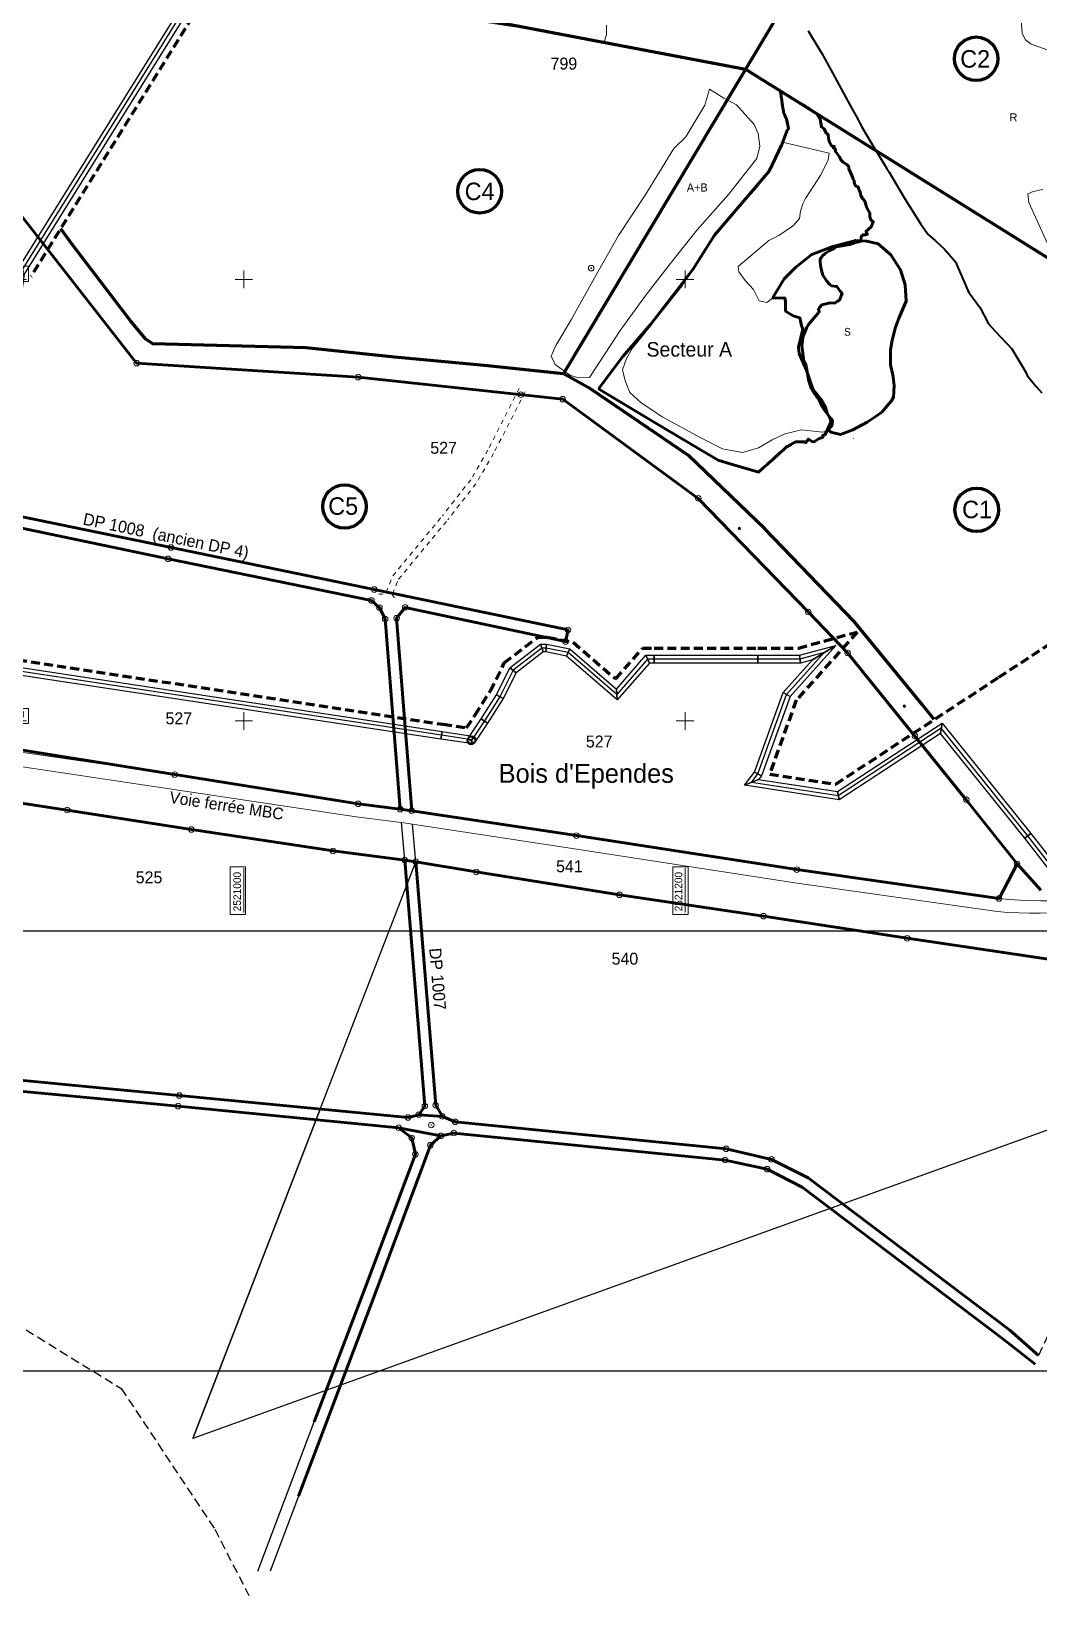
# Model space of a CAD drawing. Header units: metres. Extents: x 520385 to 521901, y 155400 to 156504.
# Drawn here: x 520904 to 521360, y 155400 to 156112 of the extents above; entities that cross this region are included whole.
import ezdxf

# ---------------------------------------------------------------- set-up
doc = ezdxf.new("R2010")
doc.units = ezdxf.units.M
doc.linetypes.add('HIDDEN', pattern=[6, 4, -2])
doc.linetypes.add('LINETYPE011', pattern=[4, 2, -2])
for name, color, linetype in [('831_', 7, 'Continuous'), ('A0260', 7, 'Continuous'), ('B0261', 7, 'Continuous'), ('BORD_DE_CHAUSS_E', 7, 'Continuous'), ('CADRE_RESEAU', 7, 'Continuous'), ('CDS_NATURES', 7, 'Continuous'), ('NOMENCLATURE', 7, 'Continuous'), ('OBJETS_DIVERS', 7, 'Continuous'), ('ORTHOT_04-02-2022', 7, 'Continuous'), ('P_RIM_TRE_EXPLOITATION', 7, 'Continuous'), ('P_RIM_TRE_EXTRACTION', 7, 'Continuous'), ('POINTS', 7, 'Continuous'), ('PROJET_CASIER', 7, 'Continuous'), ('PROPRIETE_IMMEUBLES', 7, 'Continuous'), ('REMBLAIS', 7, 'Continuous'), ('S0259', 7, 'Continuous'), ('SECTEUR_CUBAGE', 7, 'Continuous'), ('SECTEUR_PROTECTION_EAU', 7, 'Continuous'), ('STOCK_EXPLOITE', 7, 'Continuous'), ('TXT-IM', 7, 'Continuous')]:
    doc.layers.add(name, color=color, linetype=linetype)

# ---------------------------------------------------------------- blocks, each defined once
blk = doc.blocks.new('1')
at = {"layer": 'POINTS', "color": 8, "lineweight": 15}
blk.add_circle((0, 0), 0.7, dxfattribs=at)
at = {"layer": 'POINTS', "color": 7}
blk.add_circle((0, 0), 0.05, dxfattribs=at)
blk = doc.blocks.new('*G20')
at = {"layer": 'CADRE_RESEAU', "color": 136}
blk.add_polyline3d([(-1.94, 984, 0), (1226.06, 984, 0), (1226.06, 0, 0), (-1.94, 0, 0)], close=True, dxfattribs=at)
for points in [[(427.86, 285.96, 0), (414.13, 288.04, 0), (198.76, 320.69, 0)], [(223.28, 497.49, 0), (321.3, 654.91, 0)], [(698.04, 219.14, 0), (679.84, 242.48, 0), (640.59, 291.22, 0), (593.96, 260.68, 0), (554.68, 266.66, 0), (557.56, 270.5, 0), (570.56, 306.5, 0), (587.56, 325.5, 0), (576.56, 322.5, 0), (557.56, 322.5, 0), (510.56, 322.5, 0), (507.56, 322.5, 0), (493.56, 306.5, 0), (471.56, 325.5, 0), (461.56, 327.5, 0), (459.56, 327.5, 0), (446.56, 317.5, 0), (440.56, 305.5, 0), (433.56, 294.5, 0), (427.56, 285.5, 0)]]:
    blk.add_polyline3d(points, dxfattribs=at)
blk = doc.blocks.new('*G21')
at = {"layer": 'CADRE_RESEAU', "color": 136}
blk.add_polyline3d([(0, 984, 0), (1228, 984, 0), (1228, 0, 0), (0, 0, 0)], close=True, dxfattribs=at)
for points in [[(429.8, 285.96, 0), (416.07, 288.04, 0), (200.7, 320.69, 0)], [(225.22, 497.49, 0), (323.24, 654.91, 0)], [(699.98, 219.14, 0), (681.78, 242.48, 0), (642.53, 291.22, 0), (595.9, 260.68, 0), (556.62, 266.66, 0), (559.5, 270.5, 0), (572.5, 306.5, 0), (589.5, 325.5, 0), (578.5, 322.5, 0), (559.5, 322.5, 0), (512.5, 322.5, 0), (509.5, 322.5, 0), (495.5, 306.5, 0), (473.5, 325.5, 0), (463.5, 327.5, 0), (461.5, 327.5, 0), (448.5, 317.5, 0), (442.5, 305.5, 0), (435.5, 294.5, 0), (429.5, 285.5, 0)]]:
    blk.add_polyline3d(points, dxfattribs=at)
blk.add_blockref('*G20', (1.94, 0), dxfattribs=at)
blk = doc.blocks.new('*G23')
at = {"layer": 'P_RIM_TRE_EXTRACTION', "color": 2}
for points in [[(52.18, 485.1, 0), (51.33, 481.44, 0), (26.43, 477.95, 0), (24.51, 481.22, 0)], [(54.83, 483.3, 0), (53.23, 480.16, 0), (51.33, 481.44, 0), (52.18, 485.1, 0)], [(24.51, 481.22, 0), (26.43, 477.95, 0), (-14.61, 424.06, 0), (-17.29, 426.32, 0)], [(86.83, 471.76, 0), (85.76, 468.42, 0), (53.23, 480.16, 0), (54.83, 483.3, 0)], [(131.84, 459.12, 0), (130.85, 455.77, 0), (85.76, 468.42, 0), (86.83, 471.76, 0)], [(172.76, 446.39, 0), (171.78, 443.03, 0), (130.85, 455.77, 0), (131.84, 459.12, 0)], [(255.7, 423.96, 0), (254.75, 420.59, 0), (171.78, 443.03, 0), (172.76, 446.39, 0)], [(-17.29, 426.32, 0), (-14.61, 424.06, 0), (-51.32, 385.02, 0), (-53.87, 387.42, 0)], [(329.86, 401.97, 0), (328.98, 398.59, 0), (254.75, 420.59, 0), (255.7, 423.96, 0)], [(356.7, 395.83, 0), (356.24, 392.35, 0), (328.98, 398.59, 0), (329.86, 401.97, 0)], [(383.57, 394.79, 0), (383.83, 391.28, 0), (356.24, 392.35, 0), (356.7, 395.83, 0)], [(404.6, 398.7, 0), (404.4, 395.1, 0), (383.83, 391.28, 0), (383.57, 394.79, 0)], [(417.42, 394.86, 0), (415.51, 391.78, 0), (404.4, 395.1, 0), (404.6, 398.7, 0)], [(592.96, 207.03, 0), (589.29, 205.82, 0), (415.51, 391.78, 0), (417.42, 394.86, 0)], [(-53.87, 387.42, 0), (-51.32, 385.02, 0), (-67.13, 368.2, 0), (-69.48, 370.81, 0)], [(-107.11, 371.39, 0), (-106.02, 366.51, 0), (-202.9, 210.92, 0), (-206.27, 212.14, 0)], [(-86.42, 358, 0), (-86.26, 353.73, 0), (-106.02, 366.51, 0), (-107.11, 371.39, 0)], [(-69.48, 370.81, 0), (-67.13, 368.2, 0), (-86.26, 353.73, 0), (-86.42, 358, 0)], [(-206.27, 212.14, 0), (-202.9, 210.92, 0), (-227.13, 36.21, 0), (-231.08, 33.26, 0)], [(591.53, 194.62, 0), (588.23, 196.55, 0), (589.29, 205.82, 0), (592.96, 207.03, 0)], [(564.41, 174.97, 0), (562.05, 177.58, 0), (588.23, 196.55, 0), (591.53, 194.62, 0)], [(535.59, 142.78, 0), (532.75, 144.85, 0), (562.05, 177.58, 0), (564.41, 174.97, 0)], [(494.9, 73.39, 0), (492.12, 75.56, 0), (532.75, 144.85, 0), (535.59, 142.78, 0)], [(466.02, 45.12, 0), (463.58, 47.64, 0), (492.12, 75.56, 0), (494.9, 73.39, 0)], [(20.08, 30.4, 0), (17.31, 32.68, 0), (31.1, 43.29, 0), (32.29, 39.79, 0)], [(32.29, 39.79, 0), (31.1, 43.29, 0), (33.87, 43.29, 0), (33.52, 39.79, 0)], [(33.52, 39.79, 0), (33.87, 43.29, 0), (44.49, 41.17, 0), (42.9, 37.92, 0)], [(154.44, 36.3, 0), (164.95, 42.79, 0), (144.23, 19.63, 0), (141.16, 21.46, 0)], [(148.93, 34.79, 0), (148.46, 38.29, 0), (164.95, 42.79, 0), (154.44, 36.3, 0)], [(447.58, 27.45, 0), (444.91, 29.73, 0), (463.58, 47.64, 0), (466.02, 45.12, 0)], [(-231.08, 33.26, 0), (-227.13, 36.21, 0), (-13.47, 3.82, 0), (-14, 0.36, 0)], [(42.9, 37.92, 0), (44.49, 41.17, 0), (65.52, 23, 0), (65.87, 18.08, 0)], [(65.87, 18.08, 0), (65.52, 23, 0), (78.9, 38.29, 0), (80.49, 34.79, 0)], [(80.49, 34.79, 0), (78.9, 38.29, 0), (82.7, 38.29, 0), (82.7, 34.79, 0)], [(82.7, 34.79, 0), (82.7, 38.29, 0), (129.7, 38.29, 0), (129.7, 34.79, 0)], [(129.7, 34.79, 0), (129.7, 38.29, 0), (148.46, 38.29, 0), (148.93, 34.79, 0)], [(14.22, 18.68, 0), (11.17, 20.41, 0), (17.31, 32.68, 0), (20.08, 30.4, 0)], [(439.28, 15.47, 0), (434.8, 15.15, 0), (444.91, 29.73, 0), (447.58, 27.45, 0)], [(141.16, 21.46, 0), (144.23, 19.63, 0), (131.25, -16.3, 0), (128.14, -14.62, 0)], [(7.16, 7.59, 0), (4.23, 9.5, 0), (11.17, 20.41, 0), (14.22, 18.68, 0)], [(443.29, 11.14, 0), (438.35, 11.32, 0), (434.8, 15.15, 0), (439.28, 15.47, 0)], [(1.15, -1.43, 0), (-1.76, 0.51, 0), (4.23, 9.5, 0), (7.16, 7.59, 0)], [(166.5, -27.11, 0), (165.7, -23.44, 0), (213.1, 7.59, 0), (212.36, 2.93, 0)], [(212.36, 2.93, 0), (213.1, 7.59, 0), (253.35, -42.39, 0), (250.61, -44.57, 0)], [(420.5, -9.99, 0), (418.15, -7.4, 0), (438.35, 11.32, 0), (443.29, 11.14, 0)], [(-14, 0.36, 0), (-13.47, 3.82, 0), (0.26, 1.73, 0), (-0.26, -1.73, 0)], [(405.58, -23.23, 0), (403.44, -20.45, 0), (418.15, -7.4, 0), (420.5, -9.99, 0)], [(128.14, -14.62, 0), (131.25, -16.3, 0), (129.97, -18.01, 0), (123.66, -20.59, 0)], [(123.66, -20.59, 0), (129.97, -18.01, 0), (165.7, -23.44, 0), (166.5, -27.11, 0)], [(388.95, -34.22, 0), (387.16, -31.2, 0), (403.44, -20.45, 0), (405.58, -23.23, 0)], [(371.25, -43.55, 0), (369.69, -40.41, 0), (387.16, -31.2, 0), (388.95, -34.22, 0)], [(250.61, -44.57, 0), (253.35, -42.39, 0), (270.96, -64.97, 0), (269.39, -68.65, 0)], [(351.6, -52.63, 0), (353.29, -47.99, 0), (369.69, -40.41, 0), (371.25, -43.55, 0)], [(333.51, -55.82, 0), (332.27, -52.54, 0), (343.39, -47.87, 0), (344.82, -51.07, 0)], [(344.82, -51.07, 0), (343.39, -47.87, 0), (351.45, -44.08, 0), (349.78, -48.74, 0)], [(349.78, -48.74, 0), (351.45, -44.08, 0), (353.29, -47.99, 0), (351.6, -52.63, 0)], [(319.85, -60.41, 0), (318.91, -57.03, 0), (332.27, -52.54, 0), (333.51, -55.82, 0)], [(269.39, -68.65, 0), (270.96, -64.97, 0), (284.12, -63.61, 0), (284.58, -67.08, 0)], [(284.58, -67.08, 0), (284.12, -63.61, 0), (304.66, -60.25, 0), (305.33, -63.69, 0)], [(305.33, -63.69, 0), (304.66, -60.25, 0), (318.91, -57.03, 0), (319.85, -60.41, 0)]]:
    blk.add_polyline3d(points, close=True, dxfattribs=at)
for centre in [(-0.3, -0.46), (0, 0)]:
    blk.add_circle(centre, 1.75, dxfattribs=at)
blk = doc.blocks.new('*G24')
at = {"layer": 'OBJETS_DIVERS', "color": 8, "linetype": 'HIDDEN'}
for p, q in [((0, 0), (41.075, 52.267)), ((41.075, 52.267), (41.973, 53.41))]:
    blk.add_line(p, q, dxfattribs=at)
for points in [[(46.724, -362.001, 0), (79.04, -285.497, 0), (84.515, -247.174, 0), (93.473, -218.806, 0), (120.349, -193.921, 0), (215.932, -123.471, 0)], [(149.45, -172.472, 0), (251.036, -218.743, 0), (324.734, -264.179, 0), (367.204, -327.883, 0), (382.588, -357.879, 0)]]:
    blk.add_polyline3d(points, dxfattribs=at)
blk = doc.blocks.new('9')
at = {"layer": 'POINTS', "color": 8, "lineweight": 15}
blk.add_circle((0, 0), 0.3, dxfattribs=at)
at = {"layer": 'POINTS', "color": 7}
blk.add_circle((0, 0), 0.05, dxfattribs=at)
blk = doc.blocks.new('H101', base_point=(0, 0))
at = {"layer": 'CADRE_RESEAU', "color": 7, "lineweight": 9}
for p, q in [((-2, 0), (2, 0)), ((0, 2), (0, -2))]:
    blk.add_line(p, q, dxfattribs=at)
blk = doc.blocks.new('*G38')
at = {"layer": 'CADRE_RESEAU', "color": 7, "lineweight": 9}
for p, q in [((2, -84.5), (22, -84.5)), ((2, -284.5), (22, -284.5)), ((2, -484.5), (22, -484.5)), ((720.53, -532.05), (720.53, -552.05)), ((120.53, -551.2), (120.53, -571.2)), ((320.53, -551.2), (320.53, -571.2)), ((520.53, -551.2), (520.53, -571.2))]:
    blk.add_line(p, q, dxfattribs=at)
at = {"layer": 'CADRE_RESEAU', "color": 136, "lineweight": 9}
for points in [[(1.4, -78.65, 0), (22.95, -78.65, 0), (22.95, -85.55, 0), (1.4, -85.55, 0)], [(1.4, -278.5, 0), (22.95, -278.5, 0), (22.95, -285.4, 0), (1.4, -285.4, 0)], [(1.4, -478.8, 0), (22.95, -478.8, 0), (22.95, -485.7, 0), (1.4, -485.7, 0)], [(721.5, -531.45, 0), (721.5, -553, 0), (714.6, -553, 0), (714.6, -531.45, 0)], [(121.3, -550.6, 0), (121.3, -572.15, 0), (114.4, -572.15, 0), (114.4, -550.6, 0)], [(321.9, -550.6, 0), (321.9, -572.15, 0), (315, -572.15, 0), (315, -550.6, 0)], [(522, -550.6, 0), (522, -572.15, 0), (515.1, -572.15, 0), (515.1, -550.6, 0)]]:
    blk.add_polyline3d(points, close=True, dxfattribs=at)
at = {"layer": 'CADRE_RESEAU', "color": 7, "lineweight": 9, "xscale": 2, "yscale": 2, "zscale": 2}
for p in [(120.53, -84.5), (320.53, -84.5), (520.53, -84.5), (720.53, -84.5), (120.53, -284.5), (320.53, -284.5), (520.53, -284.5), (720.53, -284.5), (120.53, -484.5), (320.53, -484.5), (520.53, -484.5), (720.53, -484.5)]:
    blk.add_blockref('H101', p, dxfattribs=at)
at = {"layer": 'CADRE_RESEAU', "color": 7}
for s, p in [(' 1156200', (2, -83.22)), (' 1156000', (2, -283.22)), (' 1155800', (2, -483.22))]:
    blk.add_text(s, height=3.432, dxfattribs=at).set_placement(p)
for s, p in [(' 2521600', (719.21, -552.83)), (' 2521000', (119.21, -571.98)), (' 2521200', (319.21, -571.98)), (' 2521400', (519.21, -571.98))]:
    blk.add_text(s, height=3.432, rotation=90, dxfattribs=at).set_placement(p)

msp = doc.modelspace()

# ---------------------------------------------------------------- linework, layer by layer
at = {"layer": '831_', "color": 153}
msp.add_line((521305.71, 155807.33, 659.65), (521305.71, 155807.33, 659.65), dxfattribs=at)
at = {"layer": 'A0260', "color": 48, "lineweight": 20}
for points in [[(521164.42, 156115.13, 671.43), (521164.36, 156110.85, 673), (521163.36, 156107.25, 672.73), (521150.43, 156110.19, 672.83), (521109.81, 156116.36, 673.59)], [(521362.15, 156040.67, 676.76), (521357.75, 156039.85, 676.79), (521355.32, 156038.67, 676.94), (521355.32, 156038.67, 676.94), (521355.74, 156034.87, 677.35), (521370.24, 156002.92, 678.65)]]:
    msp.add_polyline3d(points, dxfattribs=at)
msp.add_polyline3d([(521156.59, 155955.58, 0), (521151.86, 155955.45, 0), (521148.04, 155956.49, 0), (521141.02, 155961.37, 0), (521139.35, 155965.16, 0), (521141.4, 155970, 0), (521148.4, 155981.6, 0), (521158.13, 155999.3, 0), (521169.76, 156019.85, 0), (521181.95, 156038.1, 0), (521194.94, 156059.24, 0), (521200.3, 156064.51, 0), (521208.85, 156078.83, 0), (521211.09, 156086.08, 0), (521217.59, 156082.08, 0), (521223.34, 156079.08, 0), (521231.34, 156070.08, 0), (521233.09, 156066.08, 0), (521233.84, 156060.33, 0), (521232.48, 156054.69, 0), (521219.71, 156038.46, 0), (521205.49, 156022.43, 0), (521193.27, 156007.07, 0), (521181.72, 155992.24, 0), (521170.59, 155976.85, 0)], close=True, dxfattribs=at)
at = {"layer": 'B0261', "color": 37, "lineweight": 20}
msp.add_polyline3d([(521352.11, 156120.12, 673.04), (521352.77, 156111.31, 673.36), (521352.77, 156111.31, 673.36), (521354.17, 156108.52, 673.47), (521356.78, 156106.52, 673.54), (521368.44, 156102.43, 673.59), (521375.4, 156100.69, 673.6), (521375.49, 156097.9, 673.67), (521376.55, 156096.47, 673.73), (521382.82, 156095.58, 673.67), (521384.83, 156098.41, 673.56), (521395.72, 156094.83, 673.53), (521408.18, 156093.56, 673.2), (521415.49, 156094.68, 672.97), (521419, 156096.17, 672.93), (521427.06, 156094.83, 672.54), (521428.1, 156095.5, 672.54), (521430.42, 156116.84, 671.55)], dxfattribs=at)
at = {"layer": 'BORD_DE_CHAUSS_E', "color": 8, "linetype": 'LINETYPE011', "lineweight": 9}
for p, q in [((521124.76, 155950.55), (521110.6, 155922.68)), ((521127.49, 155949.06), (521113.2, 155921.18)), ((521110.6, 155922.68), (521102.71, 155909.08)), ((521113.2, 155921.18), (521105.3, 155907.58)), ((521102.83, 155909.26), (521090.03, 155892.97)), ((521105.19, 155907.4), (521092.39, 155891.11)), ((521067.54, 155865.74), (521090.06, 155893)), ((521070.14, 155864.17), (521092.37, 155891.09)), ((521064.47, 155858.33), (521067.54, 155865.74)), ((521067.4, 155857.55), (521070.14, 155864.17))]:
    msp.add_line(p, q, dxfattribs=at)
for centre, radius, start, end in [((521062.19, 155861.14), 3.69, 253.59823, 309.66903), ((521069.18, 155857.48), 1.78, 177.62754, 273.90026)]:
    msp.add_arc(centre, radius, start, end, dxfattribs=at)
at = {"layer": 'CDS_NATURES', "color": 8, "linetype": 'HIDDEN'}
for p, q in [((521144.5, 155945.87), (521144.5, 155945.76)), ((521350.4, 155735.27), (521361.24, 155723.34))]:
    msp.add_line(p, q, dxfattribs=at)
at = {"layer": 'CDS_NATURES', "color": 8}
msp.add_line((521076.08, 155759.38), (521070.9, 155760.09), dxfattribs=at)
at = {"layer": 'CDS_NATURES', "color": 8, "lineweight": 9}
msp.add_line((521071.49, 155753.97), (521076.51, 155753.24), dxfattribs=at)
at = {"layer": 'CDS_NATURES', "color": 8}
for points in [[(521070.9, 155760.09, 0), (521064.04, 155846.2, 0), (521061.49, 155851.31, 0), (521057.83, 155854.55, 0), (520965.68, 155873.42, 0), (520861.85, 155895.12, 0), (520862.88, 155899.98, 0), (520967, 155878.57, 0), (521059.12, 155859.55, 0), (521146.92, 155841.24, 0), (521145.75, 155835.99, 0), (521073.1, 155851.46, 0), (521069.24, 155846.57, 0), (521076.08, 155759.38, 0)], [(520526.39, 155766.3, 0), (520587.33, 155771.45, 0), (520606.21, 155769.45, 0), (520622.91, 155760.05, 0), (520731.68, 155668.24, 0), (520745.6, 155659.35, 0), (520760.47, 155652.9, 0), (520778.96, 155648.99, 0), (520873.47, 155639.76, 0), (520970.76, 155630.38, 0), (521074.41, 155620.45, 0), (521079.32, 155621.71, 0), (521082.04, 155625.64, 0), (521072.89, 155737.03, 0), (521071.49, 155753.97, 0)], [(521076.08, 155759.38, 0), (521150.77, 155748.11, 0), (521250.59, 155732.69, 0), (521342.24, 155719.6, 0)], [(521360.16, 155512.62, 0), (521347.11, 155524.13, 0), (521255.68, 155593.07, 0), (521239.14, 155601.47, 0), (521218.55, 155606.25, 0), (521095.76, 155618.47, 0), (521089.97, 155620.93, 0), (521086.98, 155625.97, 0), (521077.91, 155736.26, 0), (521076.51, 155753.24, 0)], [(521006.4, 155415, 0), (521031.94, 155482.63, 0), (521054.95, 155543.23, 0), (521077.73, 155603.77, 0), (521076.06, 155611.19, 0), (521070.13, 155615.79, 0), (520970.2, 155625.59, 0), (520872.93, 155634.8, 0), (520778.31, 155643.92, 0), (520759.26, 155648.17, 0), (520743.32, 155655.11, 0), (520728.68, 155664.32, 0), (520675.65, 155709.47, 0), (520668.65, 155708.31, 0), (520662.73, 155702.05, 0), (520646.69, 155604.2, 0), (520637.73, 155550.03, 0), (520625.64, 155475.19, 0), (520615.78, 155415, 0)], [(521358.58, 155508.8, 0), (521343.94, 155520.24, 0), (521253.07, 155588.82, 0), (521237.14, 155597.04, 0), (521218.1, 155601.18, 0), (521095.18, 155613.37, 0), (521089.26, 155612.11, 0), (521084.53, 155607.89, 0), (521059.79, 155541.47, 0), (521024.75, 155448.98, 0), (521011.93, 155415, 0)]]:
    msp.add_polyline3d(points, dxfattribs=at)
at = {"layer": 'CDS_NATURES', "color": 8, "lineweight": 9}
for points in [[(520667.46, 155820.46, 0), (520802.69, 155799.8, 0), (520968.68, 155775.72, 0), (521051.8, 155762.5, 0), (521070.9, 155760.09, 0)], [(520666.55, 155814.53, 0), (520801.79, 155793.87, 0), (521050.98, 155756.55, 0), (521070.15, 155754.14, 0), (521071.49, 155753.97, 0)], [(521076.51, 155753.24, 0), (521149.87, 155742.17, 0), (521249.71, 155726.76, 0), (521341.39, 155713.66, 0)]]:
    msp.add_polyline3d(points, dxfattribs=at)
at = {"layer": 'CDS_NATURES', "color": 8, "linetype": 'HIDDEN'}
msp.add_polyline3d([(521411.77, 155629.97, 0), (521419.75, 155622.22, 0), (521404.18, 155608.98, 0), (521360.16, 155512.62, 0)], dxfattribs=at)
at = {"layer": 'CDS_NATURES', "color": 8, "lineweight": 9}
for centre, radius, start, end in [((521358.62, 155938.85), 225.85, 265.62655, 285.40828), ((521363.14, 155940.57), 221.96, 264.59854, 284.05688)]:
    msp.add_arc(centre, radius, start, end, dxfattribs=at)
at = {"layer": 'ORTHOT_04-02-2022', "color": 7}
msp.add_polyline3d([(520649.36, 155704.97, 0), (521725.57, 155704.97, 0), (521725.57, 156365.11, 0), (520649.36, 156365.11, 0)], close=True, dxfattribs=at)
msp.add_polyline3d([(520649.36, 155704.97, 0), (521725.55, 155704.97, 0), (521725.55, 156365.11, 0), (520649.36, 156365.11, 0), (520649.36, 155704.97, 0)], dxfattribs=at)
at = {"layer": 'P_RIM_TRE_EXPLOITATION', "color": 161, "linetype": 'HIDDEN', "lineweight": 158}
for points in [[(520995.65, 156149.2, 0), (520903.52, 156001.25, 0)], [(520879.83, 155830.39, 0), (521090.32, 155798.49, 0), (521100.91, 155796.88, 0), (521100.91, 155796.88, 0), (521104.81, 155802.73, 0), (521111.64, 155813.47, 0), (521118.04, 155826.26, 0), (521133.3, 155838, 0), (521137.5, 155838, 0), (521149.27, 155835.64, 0), (521168.51, 155819.03, 0), (521180.73, 155833, 0), (521186, 155833, 0), (521233, 155833, 0), (521251.33, 155833, 0), (521278.01, 155840.28, 0), (521250.37, 155809.39, 0), (521238.31, 155775.97, 0), (521268.26, 155771.41, 0), (521342.18, 155819.82, 0), (521442.49, 155885.51, 0)]]:
    msp.add_polyline3d(points, dxfattribs=at)
at = {"layer": 'PROJET_CASIER', "color": 7, "lineweight": 120}
for points in [[(521144.8, 155957.14, 0), (521293.02, 156204.93, 0)], [(521017.41, 156135.13, 0), (521227.41, 156095.24, 0), (521495.51, 155927.95, 0)], [(521312.88, 155800.63, 0), (521307.42, 155807.41, 0), (521276.59, 155845.07, 0), (521236.17, 155887.03, 0), (521201.47, 155920.29, 0), (521157.03, 155950.36, 0), (521144.8, 155957.14, 0), (521110.57, 155960.79, 0), (521068.34, 155964.7, 0), (521028.28, 155968.92, 0), (520958.79, 155970.73, 0), (520955.56, 155972.93, 0), (520948.65, 155981.18, 0), (520922.31, 156015.64, 0), (520916.99, 156022.87, 0)]]:
    msp.add_polyline3d(points, dxfattribs=at)
at = {"layer": 'PROJET_CASIER', "color": 41}
msp.add_polyline3d([(521276.25, 155927.92, 0), (521276.13, 155928.01, 0), (521276.09, 155928.08, 0), (521276.18, 155928.06, 0), (521276.25, 155927.92, 0)], close=True, dxfattribs=at)
at = {"layer": 'PROJET_CASIER', "color": 7, "lineweight": 120}
for centre in [(521331.88, 156099.88), (521106.88, 156039.88), (521045.63, 155897.13), (521332.13, 155895.63)]:
    msp.add_circle(centre, 9.88, dxfattribs=at)
at = {"layer": 'PROPRIETE_IMMEUBLES', "color": 8, "lineweight": 60}
for p, q in [((521070.9, 155760.09), (521076.08, 155759.38)), ((521072.89, 155737.03), (521077.91, 155736.26)), ((521079.32, 155621.71), (521089.97, 155620.93)), ((521070.13, 155615.79), (521089.26, 155612.11))]:
    msp.add_line(p, q, dxfattribs=at)
for points in [[(521144.5, 155945.76, 0), (521051.85, 155955.73, 0), (520951.41, 155962.06, 0), (520869.89, 156066.11, 0)], [(521327.41, 155764.36, 0), (521304.13, 155793.17, 0), (521273.61, 155830.82, 0), (521255.84, 155849.31, 0), (521205.96, 155900.8, 0), (521144.5, 155945.76, 0)], [(521070.9, 155760.09, 0), (521064.04, 155846.2, 0), (521061.49, 155851.31, 0), (521057.83, 155854.55, 0), (520965.68, 155873.42, 0), (520861.85, 155895.12, 0), (520862.88, 155899.98, 0), (520967, 155878.57, 0), (521059.12, 155859.55, 0), (521146.92, 155841.24, 0), (521145.75, 155835.99, 0), (521073.1, 155851.46, 0), (521069.24, 155846.57, 0), (521076.08, 155759.38, 0)], [(521070.9, 155760.09, 0), (521051.8, 155762.5, 0), (520968.68, 155775.72, 0), (520868.48, 155791.72, 0), (520769.92, 155807.11, 0), (520668.99, 155823.48, 0)], [(521072.89, 155737.03, 0), (521040.43, 155741.13, 0), (520976.21, 155750.86, 0), (520919.97, 155759.66, 0), (520863.64, 155768.2, 0), (520807.51, 155776.63, 0), (520754.27, 155784.65, 0), (520703.01, 155792.59, 0), (520651.82, 155800.46, 0), (520609.34, 155802.62, 0), (520600.22, 155803.08, 0)], [(521079.32, 155621.71, 0), (521074.41, 155620.45, 0), (520970.76, 155630.38, 0), (520873.47, 155639.76, 0), (520778.96, 155648.99, 0), (520760.47, 155652.9, 0), (520745.6, 155659.35, 0), (520731.68, 155668.24, 0), (520622.91, 155760.05, 0), (520606.21, 155769.45, 0)], [(521327.41, 155764.36, 0), (521350.4, 155735.27, 0), (521361.24, 155723.34, 0)], [(521076.08, 155759.38, 0), (521150.77, 155748.11, 0), (521250.59, 155732.69, 0), (521342.24, 155719.6, 0), (521350.4, 155735.27, 0)], [(521079.32, 155621.71, 0), (521082.04, 155625.64, 0), (521072.89, 155737.03, 0)], [(521077.91, 155736.26, 0), (521105.32, 155731.64, 0), (521170.24, 155721.26, 0), (521235.53, 155711.61, 0), (521300.62, 155701.59, 0), (521370.74, 155691.23, 0), (521382.22, 155673.09, 0), (521385.05, 155675.3, 0)], [(521089.97, 155620.93, 0), (521086.98, 155625.97, 0), (521077.91, 155736.26, 0)], [(520675.65, 155709.47, 0), (520728.68, 155664.32, 0), (520743.32, 155655.11, 0), (520759.26, 155648.17, 0), (520778.31, 155643.92, 0), (520872.93, 155634.8, 0), (520970.2, 155625.59, 0), (521070.13, 155615.79, 0)], [(521360.16, 155512.62, 0), (521347.11, 155524.13, 0), (521255.68, 155593.07, 0), (521239.14, 155601.47, 0), (521218.55, 155606.25, 0), (521095.76, 155618.47, 0), (521089.97, 155620.93, 0)], [(521070.13, 155615.79, 0), (521076.06, 155611.19, 0), (521077.73, 155603.77, 0), (521054.95, 155543.23, 0), (521031.94, 155482.63, 0)], [(521024.75, 155448.98, 0), (521059.79, 155541.47, 0), (521084.53, 155607.89, 0), (521089.26, 155612.11, 0)], [(521358.58, 155508.8, 0), (521343.94, 155520.24, 0), (521253.07, 155588.82, 0), (521237.14, 155597.04, 0), (521218.1, 155601.18, 0), (521095.18, 155613.37, 0), (521089.26, 155612.11, 0)]]:
    msp.add_polyline3d(points, dxfattribs=at)
at = {"layer": 'REMBLAIS', "color": 7, "lineweight": 40}
msp.add_polyline3d([(521255.72, 156112.52, 658.8), (521257.13, 156110.22, 658.6), (521261.79, 156102.59, 658.58), (521266.77, 156093.56, 658.67), (521273.78, 156080.69, 658.64), (521276.14, 156076.32, 658.77), (521277.28, 156074.23, 659.24), (521278.38, 156072.19, 659.09), (521279.21, 156070.67, 659.2), (521280.18, 156068.82, 659.06), (521286.18, 156058.82, 659.03), (521286.26, 156058.68, 659.06), (521290.64, 156051.42, 659), (521291.62, 156049.8, 658.75), (521291.81, 156049.49, 658.96), (521292.39, 156048.51, 659.05), (521299.47, 156036.77, 659.17), (521306.81, 156025.03, 659.55), (521310.17, 156020.26, 659.98), (521313.38, 156017.4, 660.41), (521317.49, 156013.72, 660.36), (521322.52, 156007.96, 660.46), (521328.18, 155994.95, 660.82), (521328.56, 155994.25, 661.03), (521328.78, 155993.95, 660.93), (521333.65, 155987.12, 661.06), (521337.51, 155979.91, 661.32), (521340.63, 155976.31, 661.34), (521348.03, 155968.54, 661.73), (521352.05, 155961.76, 662), (521354.53, 155957.71, 661.96), (521355.04, 155956.47, 661.92), (521359.1, 155951.55, 662.01), (521361.58, 155948.54, 662.21)], dxfattribs=at)
at = {"layer": 'REMBLAIS', "color": 8, "lineweight": 20}
msp.add_polyline3d([(521255.72, 156112.52, 658.8), (521257.13, 156110.22, 658.6), (521261.79, 156102.59, 658.58), (521266.77, 156093.56, 658.67), (521273.78, 156080.69, 658.64), (521276.14, 156076.32, 658.77), (521277.28, 156074.23, 659.24), (521278.38, 156072.19, 659.09), (521279.21, 156070.67, 659.2), (521280.18, 156068.82, 659.06), (521286.18, 156058.82, 659.03), (521286.26, 156058.68, 659.06), (521290.64, 156051.42, 659), (521291.62, 156049.8, 658.75), (521291.81, 156049.49, 658.96), (521292.39, 156048.51, 659.05), (521299.47, 156036.77, 659.17), (521306.81, 156025.03, 659.55), (521310.17, 156020.26, 659.98), (521313.38, 156017.4, 660.41), (521317.49, 156013.72, 660.36), (521322.52, 156007.96, 660.46), (521328.18, 155994.95, 660.82), (521328.56, 155994.25, 661.03), (521328.78, 155993.95, 660.93), (521333.65, 155987.12, 661.06), (521337.51, 155979.91, 661.32), (521340.63, 155976.31, 661.34), (521348.03, 155968.54, 661.73), (521352.05, 155961.76, 662), (521354.53, 155957.71, 661.96), (521355.04, 155956.47, 661.92), (521359.1, 155951.55, 662.01), (521361.58, 155948.54, 662.21)], dxfattribs=at)
at = {"layer": 'S0259', "color": 7, "lineweight": 60}
msp.add_polyline3d([(521239.65, 155991.46, 661.6), (521244.86, 156000.19, 662.1), (521250.1, 156005.58, 661.22), (521257.35, 156011.31, 660.54), (521266.41, 156014.79, 660.56), (521277.34, 156017.63, 660.56), (521282.32, 156017.22, 660.55), (521287.48, 156016.1, 660.44), (521293.23, 156011.1, 660.76), (521297.54, 156004.24, 661.1), (521299.69, 155997.49, 661.53), (521300.19, 155990.16, 661.74), (521296.92, 155982.66, 662.19), (521295.34, 155978.37, 662.28), (521293.82, 155972.46, 662.17), (521293.05, 155968.07, 662.23), (521293.05, 155961.26, 662.29), (521294.14, 155956.74, 662.35), (521294.65, 155951.99, 662.31), (521294.43, 155946.67, 662.41), (521293.51, 155945.06, 662.38), (521291.52, 155942.74, 662.32), (521289.32, 155940.02, 662.53), (521287.05, 155938.33, 662.39), (521282.47, 155935.34, 662.48), (521276.05, 155931.87, 662.14), (521270.33, 155929.74, 661.92), (521266, 155930.77, 661.97), (521264.45, 155932.12, 662.98), (521265.37, 155934.02, 664.3), (521266.16, 155935.77, 665.41), (521265.53, 155937.25, 666.52), (521264.29, 155939.37, 667.47), (521263.44, 155942.59, 667.45), (521262, 155945.2, 667.05), (521257.96, 155949.97, 667.42), (521254.83, 155959.17, 667.37), (521251.7, 155966.38, 667.92), (521251.32, 155969.32, 668), (521253.28, 155977.43, 668.34), (521252.71, 155979.04, 668.62), (521252, 155982.53, 669.56), (521249.01, 155983.53, 669.28), (521245.55, 155985.66, 667.96), (521245.49, 155989.75, 666.45), (521245.15, 155991.6, 665.41), (521239.65, 155991.46, 661.6)], close=True, dxfattribs=at)
at = {"layer": 'S0259', "color": 8, "lineweight": 20}
msp.add_polyline3d([(521239.65, 155991.46, 661.6), (521244.86, 156000.19, 662.1), (521250.1, 156005.58, 661.22), (521257.35, 156011.31, 660.54), (521266.41, 156014.79, 660.56), (521277.34, 156017.63, 660.56), (521282.32, 156017.22, 660.55), (521287.48, 156016.1, 660.44), (521293.23, 156011.1, 660.76), (521297.54, 156004.24, 661.1), (521299.69, 155997.49, 661.53), (521300.19, 155990.16, 661.74), (521296.92, 155982.66, 662.19), (521295.34, 155978.37, 662.28), (521293.82, 155972.46, 662.17), (521293.05, 155968.07, 662.23), (521293.05, 155961.26, 662.29), (521294.14, 155956.74, 662.35), (521294.65, 155951.99, 662.31), (521294.43, 155946.67, 662.41), (521293.51, 155945.06, 662.38), (521291.52, 155942.74, 662.32), (521289.32, 155940.02, 662.53), (521287.05, 155938.33, 662.39), (521282.47, 155935.34, 662.48), (521276.05, 155931.87, 662.14), (521270.33, 155929.74, 661.92), (521266, 155930.77, 661.97), (521264.45, 155932.12, 662.98), (521265.37, 155934.02, 664.3), (521266.16, 155935.77, 665.41), (521265.53, 155937.25, 666.52), (521264.29, 155939.37, 667.47), (521263.44, 155942.59, 667.45), (521262, 155945.2, 667.05), (521257.96, 155949.97, 667.42), (521254.83, 155959.17, 667.37), (521251.7, 155966.38, 667.92), (521251.32, 155969.32, 668), (521253.28, 155977.43, 668.34), (521252.71, 155979.04, 668.62), (521252, 155982.53, 669.56), (521249.01, 155983.53, 669.28), (521245.55, 155985.66, 667.96), (521245.49, 155989.75, 666.45), (521245.15, 155991.6, 665.41), (521239.65, 155991.46, 661.6)], close=True, dxfattribs=at)
at = {"layer": 'SECTEUR_CUBAGE', "color": 242, "lineweight": 60}
for p, q in [((521246.42, 156067.81), (521243.75, 156061)), ((521243.75, 156061), (521238, 156049)), ((521238, 156049), (521213.25, 156020)), ((521213.25, 156020), (521203.5, 156004.5)), ((521203.5, 156004.5), (521184.25, 155979.5)), ((521184.25, 155979.5), (521171.75, 155965)), ((521171.75, 155965), (521160.71, 155950.39))]:
    msp.add_line(p, q, dxfattribs=at)
msp.add_polyline3d([(521246.42, 156067.81, 0), (521246.42, 156067.81, 0), (521246.87, 156068.18, 0), (521246.87, 156068.18, 0), (521246.87, 156068.2, 0), (521246.87, 156068.21, 0), (521246.87, 156068.21, 0), (521246.81, 156068.51, 0), (521246.81, 156068.51, 0), (521246.71, 156068.97, 0), (521246.71, 156068.97, 0), (521246.71, 156068.97, 0), (521246.7, 156068.99, 0), (521246.7, 156069.01, 0), (521246.5, 156069.96, 0), (521246.5, 156069.96, 0), (521246.5, 156069.99, 0), (521246.28, 156071.04, 0), (521246.28, 156071.04, 0), (521246.18, 156071.54, 0), (521246.18, 156071.54, 0), (521246, 156072.41, 0), (521246, 156072.41, 0), (521245.98, 156072.46, 0), (521245.95, 156072.53, 0), (521245.95, 156072.53, 0), (521245.75, 156072.98, 0), (521245.67, 156073.16, 0), (521245.67, 156073.16, 0), (521245.67, 156073.16, 0), (521245.67, 156073.16, 0), (521245.5, 156073.58, 0), (521245.38, 156073.84, 0), (521245.38, 156073.84, 0), (521245.32, 156073.98, 0), (521245.3, 156074.02, 0), (521245.3, 156074.02, 0), (521245.3, 156074.02, 0), (521245.2, 156074.25, 0), (521245.2, 156074.25, 0), (521245.15, 156074.37, 0), (521245.15, 156074.37, 0), (521245.15, 156074.37, 0), (521245.08, 156074.54, 0), (521245.08, 156074.54, 0), (521244.87, 156075.04, 0), (521244.61, 156075.63, 0), (521244.61, 156075.63, 0), (521244.61, 156075.63, 0), (521244.57, 156075.73, 0), (521244.57, 156075.73, 0), (521244.52, 156076.06, 0), (521244.51, 156076.1, 0), (521244.51, 156076.1, 0), (521244.51, 156076.1, 0), (521244.51, 156076.1, 0), (521244.51, 156076.1, 0), (521244.37, 156077.04, 0), (521244.37, 156077.04, 0), (521244.37, 156077.04, 0), (521244.33, 156077.3, 0), (521244.33, 156077.31, 0), (521244.33, 156077.31, 0), (521244.12, 156078.69, 0), (521244.12, 156078.69, 0), (521244.12, 156078.69, 0), (521244.01, 156079.41, 0), (521244.01, 156079.41, 0), (521243.98, 156079.62, 0), (521243.95, 156079.8, 0), (521243.95, 156079.8, 0), (521243.91, 156080.08, 0), (521243.91, 156080.08, 0), (521243.91, 156080.08, 0), (521243.82, 156080.64, 0), (521243.82, 156080.64, 0), (521243.77, 156081.01, 0), (521243.77, 156081.01, 0), (521243.77, 156081.01, 0), (521243.59, 156082.17, 0), (521243.59, 156082.17, 0), (521243.57, 156082.3, 0), (521243.57, 156082.3, 0), (521243.55, 156082.42, 0), (521243.55, 156082.42, 0), (521243.52, 156082.63, 0), (521243.49, 156082.85, 0), (521243.49, 156082.85, 0), (521243.49, 156082.85, 0), (521243.47, 156082.96, 0), (521243.45, 156083.11, 0), (521243.45, 156083.11, 0), (521243.45, 156083.11, 0), (521243.3, 156084.08, 0), (521243.26, 156084.35, 0), (521243.26, 156084.35, 0), (521243.2, 156084.73, 0), (521243.2, 156084.73, 0), (521243.19, 156084.79, 0), (521243.19, 156084.79, 0), (521243.19, 156084.79, 0), (521243.18, 156084.91, 0), (521243.18, 156084.91, 0), (521243.09, 156085.45, 0), (521244.87, 156084.34, 0), (521247.21, 156082.88, 0), (521249.51, 156081.45, 0), (521251.25, 156080.36, 0), (521252.98, 156079.28, 0), (521252.98, 156079.28, 0), (521253.41, 156079.01, 0), (521253.41, 156079.01, 0), (521253.46, 156078.98, 0), (521253.48, 156078.97, 0), (521253.48, 156078.97, 0), (521253.69, 156078.84, 0), (521254.19, 156078.53, 0), (521254.19, 156078.53, 0), (521254.19, 156078.53, 0), (521254.53, 156078.31, 0), (521254.83, 156078.13, 0), (521254.83, 156078.13, 0), (521254.83, 156078.13, 0), (521254.83, 156078.13, 0), (521255.29, 156077.84, 0), (521255.29, 156077.84, 0), (521255.4, 156077.77, 0), (521255.52, 156077.7, 0), (521255.52, 156077.7, 0), (521256.39, 156077.16, 0), (521256.39, 156077.16, 0), (521256.39, 156077.16, 0), (521256.94, 156076.81, 0), (521256.94, 156076.81, 0), (521256.95, 156076.81, 0), (521256.98, 156076.79, 0), (521256.98, 156076.79, 0), (521257.02, 156076.76, 0), (521257.02, 156076.76, 0), (521257.02, 156076.76, 0), (521257.14, 156076.69, 0), (521257.14, 156076.69, 0), (521259.44, 156075.25, 0), (521261.12, 156072.5, 0), (521261.75, 156069.02, 0), (521263.06, 156068.13, 0), (521263.74, 156066.53, 0), (521264.83, 156065.46, 0), (521265.09, 156063.08, 0), (521265.61, 156061.76, 0), (521266.34, 156060.42, 0), (521267.54, 156060.17, 0), (521267.19, 156059.5, 0), (521268.06, 156058.84, 0), (521268.09, 156057.97, 0), (521269.96, 156055.46, 0), (521270.68, 156053.99, 0), (521271.76, 156052.98, 0), (521273.26, 156052.04, 0), (521274.13, 156051.04, 0), (521274.23, 156050.05, 0), (521275.12, 156048.09, 0), (521275.82, 156046.23, 0), (521276.13, 156045.33, 0), (521276.64, 156044.57, 0), (521276.55, 156043.88, 0), (521277.01, 156042.71, 0), (521277.67, 156042.05, 0), (521278.46, 156041.85, 0), (521278.93, 156040.44, 0), (521279.35, 156039.46, 0), (521279.58, 156037.85, 0), (521280.19, 156037.48, 0), (521279.9, 156037.17, 0), (521281.39, 156035.43, 0), (521281.83, 156033.92, 0), (521282.38, 156032.35, 0), (521283.7, 156029.91, 0), (521283.66, 156028.37, 0), (521284.2, 156027, 0), (521285.25, 156026.11, 0), (521284.95, 156025.29, 0), (521284.39, 156024.14, 0), (521284.28, 156023.72, 0), (521281.92, 156021.71, 0), (521282.59, 156020.44, 0), (521281.68, 156020.16, 0), (521280.63, 156020.21, 0), (521279.82, 156019.36, 0), (521279.54, 156017.25, 0), (521278.65, 156017.05, 0), (521277.99, 156016.9, 0), (521277.22, 156016.73, 0), (521276.61, 156016.5, 0), (521275.97, 156016.27, 0), (521275.3, 156016.03, 0), (521274.65, 156015.79, 0), (521274.6, 156015.77, 0), (521268.42, 156014.67, 0), (521267.61, 156014.18, 0), (521267.05, 156013.84, 0), (521266.79, 156013.69, 0), (521266.23, 156013.39, 0), (521265.64, 156013.06, 0), (521264.86, 156012.57, 0), (521264.1, 156012.09, 0), (521263.51, 156011.71, 0), (521262.19, 156010.59, 0), (521261.74, 156009.97, 0), (521261.25, 156009.31, 0), (521261.13, 156008.22, 0), (521261.12, 156007.84, 0), (521261.33, 156006.63, 0), (521261.55, 156005.35, 0), (521261.74, 156004.29, 0), (521261.78, 156004, 0), (521262.38, 156001.95, 0), (521264.17, 155999.17, 0), (521265.23, 155997.99, 0), (521265.52, 155997.72, 0), (521266.26, 155997.13, 0), (521268.75, 155996.77, 0), (521270.27, 155994.68, 0), (521271.12, 155993.6, 0), (521270.73, 155992.53, 0), (521270.29, 155991.32, 0), (521270.09, 155990.77, 0), (521269.58, 155990.43, 0), (521268.99, 155990.05, 0), (521267.97, 155989.38, 0), (521267.8, 155989.27, 0), (521265.83, 155989.44, 0), (521261.95, 155988.44, 0), (521261.02, 155987.35, 0), (521260.95, 155987.26, 0), (521260.46, 155986.69, 0), (521260.63, 155985.83, 0), (521260.75, 155985.23, 0), (521260.18, 155984.57, 0), (521259.33, 155983.56, 0), (521259.21, 155983.42, 0), (521258.37, 155982.44, 0), (521257.54, 155981.46, 0), (521257.46, 155981.36, 0), (521256.66, 155980.42, 0), (521255.87, 155979.48, 0), (521255.15, 155978.42, 0), (521253.52, 155974.27, 0), (521253.24, 155972.42, 0), (521253.21, 155972.23, 0), (521253.03, 155971.01, 0), (521252.82, 155970.15, 0), (521253.79, 155962.91, 0), (521254.81, 155961.06, 0), (521255.02, 155959.78, 0), (521255.15, 155958.97, 0), (521255.57, 155956.32, 0), (521255.72, 155955.4, 0), (521255.87, 155954.48, 0), (521257.16, 155950.71, 0), (521258.5, 155948.41, 0), (521258.56, 155948.33, 0), (521259.56, 155947, 0), (521260.54, 155945.69, 0), (521260.58, 155945.61, 0), (521261.47, 155943.79, 0), (521262.13, 155942.45, 0), (521262.98, 155940.96, 0), (521264.08, 155939.58, 0), (521265.17, 155938.2, 0), (521266.08, 155937.05, 0), (521266.76, 155936.18, 0), (521266.7, 155935.74, 0), (521266.55, 155934.77, 0), (521266.47, 155933.72, 0), (521266.28, 155933.52, 0), (521265.2, 155932.41, 0), (521264.44, 155931.64, 0), (521264.36, 155931.55, 0), (521263.25, 155929.63, 0), (521262.29, 155929.29, 0), (521262.42, 155928.44, 0), (521262.02, 155928.37, 0), (521260.49, 155927.81, 0), (521258.54, 155926.42, 0), (521257.5, 155926.53, 0), (521255.86, 155927.63, 0), (521254.61, 155926.03, 0), (521254.61, 155926.03, 0), (521254.61, 155926.03, 0), (521254.1, 155926.33, 0), (521253.83, 155926.49, 0), (521253.83, 155926.49, 0), (521253.83, 155926.49, 0), (521253.81, 155926.49, 0), (521253.8, 155926.49, 0), (521253.8, 155926.49, 0), (521253.47, 155926.48, 0), (521253.39, 155926.48, 0), (521253.39, 155926.48, 0), (521252.97, 155926.47, 0), (521252.97, 155926.47, 0), (521251.9, 155926.45, 0), (521251.9, 155926.45, 0), (521251.9, 155926.45, 0), (521251.65, 155926.44, 0), (521251.44, 155926.43, 0), (521251.44, 155926.43, 0), (521251.44, 155926.43, 0), (521251.3, 155926.43, 0), (521251.14, 155926.43, 0), (521251.14, 155926.43, 0), (521251.14, 155926.43, 0), (521250.49, 155926.41, 0), (521250.47, 155926.41, 0), (521250.47, 155926.41, 0), (521250.43, 155926.41, 0), (521250.34, 155926.41, 0), (521250.3, 155926.41, 0), (521250.07, 155926.4, 0), (521250.07, 155926.4, 0), (521250.02, 155926.4, 0), (521249.95, 155926.4, 0), (521249.95, 155926.4, 0), (521249.51, 155926.14, 0), (521249.49, 155926.13, 0), (521249.44, 155926.1, 0), (521249.44, 155926.1, 0), (521248.71, 155925.68, 0), (521248.71, 155925.68, 0), (521248.71, 155925.68, 0), (521248.5, 155925.56, 0), (521248.44, 155925.53, 0), (521248.44, 155925.53, 0), (521248.01, 155925.28, 0), (521247.11, 155924.76, 0), (521247.11, 155924.76, 0), (521246.62, 155924.47, 0), (521246.05, 155924.14, 0), (521246.05, 155924.14, 0), (521245.97, 155924.1, 0), (521245.65, 155923.81, 0), (521245.65, 155923.81, 0), (521245.57, 155923.73, 0), (521245.45, 155923.63, 0), (521245.2, 155923.41, 0), (521245.2, 155923.41, 0), (521244.72, 155922.97, 0), (521244.72, 155922.97, 0), (521244.72, 155922.97, 0), (521244.51, 155922.79, 0), (521244.22, 155922.53, 0), (521244.22, 155922.53, 0), (521244.22, 155922.53, 0), (521243.72, 155922.08, 0), (521243.57, 155921.94, 0), (521243.57, 155921.94, 0), (521242.46, 155920.95, 0), (521242.46, 155920.95, 0), (521242.46, 155920.95, 0), (521241.86, 155920.41, 0), (521241.33, 155919.95, 0), (521241.33, 155919.95, 0), (521241.33, 155919.94, 0), (521241.32, 155919.94, 0), (521241.32, 155919.94, 0), (521240.38, 155919.09, 0), (521240.37, 155919.08, 0), (521240.34, 155919.05, 0), (521240.34, 155919.05, 0), (521239.51, 155918.32, 0), (521239.51, 155918.32, 0), (521239.51, 155918.32, 0), (521239.51, 155918.32, 0), (521237.8, 155916.78, 0), (521236.98, 155916.05, 0), (521236.98, 155916.05, 0), (521236.98, 155916.05, 0), (521235.71, 155914.92, 0), (521235.43, 155914.66, 0), (521235.33, 155914.57, 0), (521235.08, 155914.35, 0), (521235.08, 155914.35, 0), (521234.64, 155913.96, 0), (521234.64, 155913.96, 0), (521233.66, 155913.08, 0), (521233.66, 155913.08, 0), (521233.57, 155913, 0), (521233.57, 155913, 0), (521233.27, 155912.73, 0), (521233.26, 155912.72, 0), (521232.76, 155912.86, 0), (521221.85, 155916.05, 0), (521215.47, 155917.91, 0), (521215.11, 155918.01, 0), (521215.11, 155918.01, 0), (521215.09, 155918.03, 0), (521214.19, 155918.56, 0), (521209.86, 155921.14, 0), (521202.41, 155925.57, 0), (521184.89, 155936, 0), (521160.71, 155950.39, 0)], dxfattribs=at)
at = {"layer": 'SECTEUR_PROTECTION_EAU', "color": 7}
msp.add_line((521034.59, 155624.26), (520976.88, 155475.04), dxfattribs=at)
msp.add_polyline3d([(520976.88, 155475.04, 0), (521077.91, 155736.26, 0), (521105.32, 155731.64, 0), (521170.24, 155721.26, 0), (521235.53, 155711.61, 0), (521300.62, 155701.59, 0), (521370.74, 155691.23, 0), (521382.22, 155673.09, 0), (521408.97, 155630.85, 0)], close=True, dxfattribs=at)
at = {"layer": 'STOCK_EXPLOITE', "color": 43, "lineweight": 20}
msp.add_polyline3d([(521262.25, 155930.73, 663), (521252.67, 155931.91, 662.31), (521245.18, 155930.02, 662.17), (521239.46, 155927.36, 662.37), (521233.23, 155923.73, 662.86), (521226.05, 155921.57, 663.96), (521216.93, 155923.21, 665.63), (521207.12, 155928.19, 667.3), (521189.85, 155937.52, 670.06), (521180.1, 155944.11, 671.56), (521174.91, 155948.78, 672.42), (521172.77, 155954, 673.17), (521171.62, 155958.98, 673.91), (521173.42, 155964.13, 674.53), (521175.92, 155968.73, 675.31), (521181.45, 155975.36, 676.31), (521189.1, 155985.12, 677.18), (521198.42, 155996.87, 677.49), (521207, 156010.45, 676.75), (521217.26, 156024.74, 675.66), (521232.69, 156041.77, 674.93), (521240.35, 156052.67, 675.05), (521244.19, 156062.16, 674.73), (521265.2, 156057.15, 658.92), (521264.75, 156054.06, 658.86), (521261.46, 156047.34, 659.03), (521254.47, 156036.66, 659.42), (521253.29, 156034.14, 659.65), (521252.25, 156030.83, 659.56), (521251.87, 156027.52, 659.72), (521249.05, 156024.33, 659.85), (521242.44, 156019.79, 659.77), (521239.13, 156018.14, 659.95), (521237.97, 156017.65, 660.21), (521224.02, 156005.77, 662.04), (521224.31, 156003.45, 662.08), (521227.27, 155999.52, 661.89), (521230.92, 155995.43, 661.71), (521233.51, 155990.32, 662.12), (521237.03, 155989.52, 661.85), (521239.65, 155991.46, 661.6), (521245.15, 155991.6, 665.41), (521245.49, 155989.75, 666.45), (521245.55, 155985.66, 667.96), (521249.01, 155983.53, 669.28), (521252, 155982.53, 669.56), (521252.71, 155979.04, 668.62), (521253.28, 155977.43, 668.34), (521251.32, 155969.32, 668), (521251.7, 155966.38, 667.92), (521254.83, 155959.17, 667.37), (521257.96, 155949.97, 667.42), (521262, 155945.2, 667.05), (521263.44, 155942.59, 667.45), (521264.29, 155939.37, 667.47), (521265.53, 155937.25, 666.52), (521266.16, 155935.77, 665.41), (521265.37, 155934.02, 664.3), (521264.45, 155932.12, 662.98), (521263.5, 155931.13, 662.85), (521262.25, 155930.73, 663)], close=True, dxfattribs=at)

# ---------------------------------------------------------------- block references
at = {"layer": 'CADRE_RESEAU', "color": 136}
msp.add_blockref('*G21', (520673.5, 155505.5), dxfattribs=at)
at = {"layer": 'CADRE_RESEAU', "color": 0}
msp.add_blockref('*G38', (520879.47, 156284.5), dxfattribs=at)
at = {"layer": 'OBJETS_DIVERS', "color": 8, "linetype": 'HIDDEN'}
msp.add_blockref('*G24', (520619.66, 155761.87), dxfattribs=at)
at = {"layer": 'P_RIM_TRE_EXTRACTION', "color": 2}
msp.add_blockref('*G23', (521103.3, 155791.46), dxfattribs=at)
at = {"layer": 'POINTS', "color": 0, "xscale": 1.8, "yscale": 1.8, "zscale": 1.8}
for name, p in [('1', (521157.4, 156005.07, 674.97)), ('1', (520951.41, 155962.06)), ('1', (521051.85, 155955.73)), ('1', (521125.51, 155947.74)), ('1', (521144.5, 155945.76)), ('1', (521205.96, 155900.8)), ('9', (521224.59, 155887.16, 672.96)), ('1', (520967, 155878.57)), ('1', (520965.68, 155873.42)), ('1', (521059.12, 155859.55)), ('1', (521057.83, 155854.55)), ('1', (521061.49, 155851.31)), ('1', (521073.1, 155851.46)), ('1', (521255.84, 155849.31)), ('1', (521064.04, 155846.2)), ('1', (521069.24, 155846.57)), ('1', (521146.92, 155841.24)), ('1', (521145.75, 155835.99)), ('1', (521273.61, 155830.82)), ('9', (521299.36, 155806.72, 670.23)), ('1', (521304.13, 155793.17)), ('1', (520968.68, 155775.72)), ('1', (521051.8, 155762.5)), ('1', (521327.41, 155764.36)), ('1', (520919.97, 155759.66)), ('1', (521070.9, 155760.09)), ('1', (521076.08, 155759.38)), ('1', (520976.21, 155750.86)), ('1', (521150.77, 155748.11)), ('1', (521040.43, 155741.13)), ('1', (521072.89, 155737.03)), ('1', (521077.91, 155736.26)), ('1', (521350.4, 155735.27)), ('1', (521105.32, 155731.64)), ('1', (521250.59, 155732.69)), ('1', (521170.24, 155721.26)), ('1', (521342.24, 155719.6)), ('1', (521235.53, 155711.61)), ('1', (521300.62, 155701.59)), ('1', (520970.76, 155630.38)), ('1', (520970.2, 155625.59)), ('1', (521074.41, 155620.45)), ('1', (521079.32, 155621.71)), ('1', (521082.04, 155625.64)), ('1', (521086.98, 155625.97)), ('1', (521089.97, 155620.93)), ('1', (521070.13, 155615.79)), ('1', (521084.94, 155617.03)), ('1', (521095.18, 155613.37)), ('1', (521095.76, 155618.47)), ('1', (521076.06, 155611.19)), ('1', (521084.53, 155607.89)), ('1', (521089.26, 155612.11)), ('1', (521218.55, 155606.25)), ('1', (521077.73, 155603.77)), ('1', (521218.1, 155601.18)), ('1', (521239.14, 155601.47)), ('1', (521237.14, 155597.04))]:
    msp.add_blockref(name, p, dxfattribs=at)

# ---------------------------------------------------------------- texts
at = {"layer": 'A0260', "color": 7}
for s, height, p in [('R', 3.7, (521347, 156071.5)), ('A+B', 3.696, (521200.75, 156039.75))]:
    msp.add_text(s, height=height, dxfattribs=at).set_placement(p)
at = {"layer": 'NOMENCLATURE', "color": 8}
msp.add_text("Bois d'Ependes", height=8.58, dxfattribs=at).set_placement((521115.5, 155772))
at = {"layer": 'OBJETS_DIVERS', "color": 8}
msp.add_text('Voie ferrée MBC', height=5.28, rotation=351.35998, dxfattribs=at).set_placement((520966, 155763))
at = {"layer": 'PROJET_CASIER', "color": 7, "lineweight": 9}
for s, p in [('C2', (521324.66, 156095.88)), ('C4', (521100.08, 156035.88)), ('C5', (521038.25, 155893.37)), ('C1', (521325.51, 155891.83))]:
    msp.add_text(s, height=7.92, dxfattribs=at).set_placement(p)
at = {"layer": 'S0259', "color": 8}
msp.add_text('S', height=3.51, dxfattribs=at).set_placement((521272, 155974.5))
at = {"layer": 'SECTEUR_CUBAGE', "color": 242, "lineweight": 9}
msp.add_text('Secteur A', height=6.6, dxfattribs=at).set_placement((521182.5, 155965))
at = {"layer": 'TXT-IM', "color": 8}
for s, p in [('799', (521139, 156095)), ('527', (521084.5, 155921)), ('527', (520964.5, 155798.5)), ('527', (521155, 155788)), ('541', (521141.5, 155731.5)), ('525', (520951, 155726.5)), ('540', (521166.66, 155689.65))]:
    msp.add_text(s, height=5.412, dxfattribs=at).set_placement(p)
for s, rotation, p in [('DP 1008  (ancien DP 4)', 348.3, (520926.75, 155889)), ('DP 1007', 274.68, (521084, 155697))]:
    msp.add_text(s, height=5.412, rotation=rotation, dxfattribs=at).set_placement(p)

doc.saveas('drawing.dxf')
